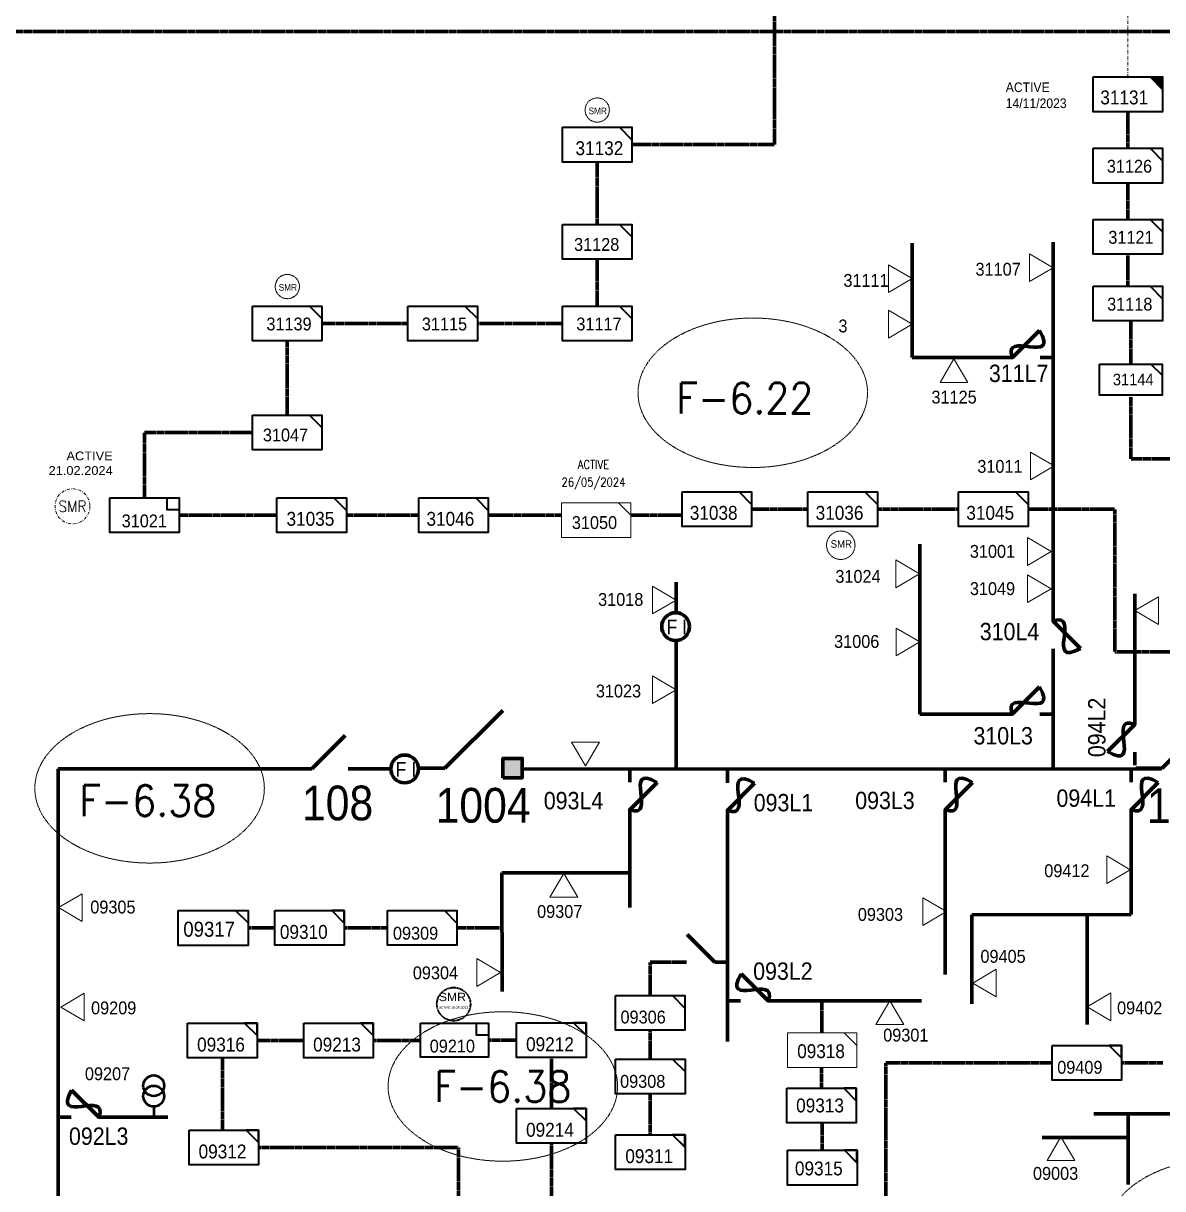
# Model space of a CAD drawing. Header units: metres. Extents: x 65984 to 144644, y -19036 to 23726.
# Drawn here: x 122622.6 to 122950.4, y 21129.1 to 21464.5 of the extents above; entities that cross this region are included whole.
import ezdxf
from ezdxf.enums import TextEntityAlignment as Align

# ---------------------------------------------------------------- set-up
doc = ezdxf.new("R2010")
doc.units = ezdxf.units.M
doc.header["$MEASUREMENT"] = 0
doc.linetypes.add('DGN Style 3', pattern=[0.013877, 0, -0.013877])
doc.linetypes.add('DGN Style 4', pattern=[1.6, 0.8, -0.4, 0, -0.4])
doc.layers.get('0').update_dxf_attribs({"color": 95, "lineweight": 40})
for name, color, linetype, lineweight in [('ABS', 7, 'Continuous', 40), ('ABS NUMBER', 112, 'Continuous', 30), ('d_fco', 5, 'Continuous', 40), ('d_fco text', 95, 'Continuous', 40), ('d_oh branch', 94, 'Continuous', 40), ('d_tf', 1, 'Continuous', 40), ('d_tf no', 6, 'Continuous', 40), ('d_tf_200', 1, 'Continuous', 40), ('d_ug cable', 95, 'Continuous', 40), ('d_unit sub', 7, 'Continuous', 40), ('EARTH FAULT INDICATOR', 95, 'Continuous', 40), ('fedr no', 95, 'Continuous', 40), ('O H MAIN FEEDER', 4, 'Continuous', 100)]:
    doc.layers.add(name, color=color, linetype=linetype, lineweight=lineweight)
doc.styles.add('NASKHF', font='naskhf.shx', dxfattribs={"height": 8})
doc.styles.get("Standard").update_dxf_attribs({"font": 'txt.shx'})
doc.styles.add('Style-Andalus', font='andlso.ttf')
doc.styles.add('Style-Arial', font='arial.ttf')
doc.styles.add('Style-ENGINEERING', font='ENGINEERING.shx')
doc.styles.add('Style-msdefault', font='msdefault.shx')
doc.styles.add('Style-simplex', font='simplex.shx')
doc.styles.add('Style-STANDARD', font='STANDARD.shx')

# ---------------------------------------------------------------- blocks, each defined once
blk = doc.blocks.new('FUSE01')
at = {"color": 0, "linetype": 'ByBlock', "lineweight": -2}
blk.add_line((0, -17.15), (0, -22.55), dxfattribs=at)
at = {"color": 0, "linetype": 'ByBlock', "lineweight": -2, "flags": 128}
blk.add_lwpolyline([(0, 0.05), (0, -5.75), (-11.2, -16.95)], dxfattribs=at)
at = {"color": 0, "linetype": 'ByBlock', "lineweight": -2}
blk.add_open_spline([(-11.2, -16.95), (3.4, -25.35), (-11.6, -1.35), (0, -5.75)], degree=3, dxfattribs=at)
blk = doc.blocks.new('TF_8')
at = {"color": 0, "linetype": 'ByBlock', "lineweight": -2}
blk.add_line((6.3, 4.95), (9.9, 1.35), dxfattribs=at)
blk.add_3dface([(-10.1, 4.95), (9.9, 4.95), (9.9, -5.05), (-10.1, -5.05)], dxfattribs=at)
blk = doc.blocks.new('TF3')
at = {"color": 0, "linetype": 'ByBlock', "lineweight": -2}
for p, q in [((11.3, 9), (18.3, 9)), ((18.3, 9), (18.3, 2))]:
    blk.add_line(p, q, dxfattribs=at)
at = {"color": 0, "linetype": 'ByBlock', "lineweight": -2, "flags": 128}
blk.add_lwpolyline([(18.3, 2), (11.3, 2), (11.3, 9)], dxfattribs=at)
at = {"color": 0, "linetype": 'ByBlock', "lineweight": -2}
blk.add_3dface([(-21.7, 9), (18.3, 9), (18.3, -11), (-21.7, -11)], dxfattribs=at)
blk = doc.blocks.new('TFU_12')
at = {"layer": 'd_tf_200', "color": 5, "linetype": 'Continuous', "lineweight": 53}
blk.add_line((0, 10), (0, 0), dxfattribs=at)
for centre in [(0, 30), (0, 20)]:
    blk.add_circle(centre, 10, dxfattribs=at)
blk = doc.blocks.new('exist.us-1000kva')
at = {"color": 0, "linetype": 'ByBlock', "lineweight": -2, "flags": 128}
blk.add_lwpolyline([(39.99, 12.92), (32.8, 20), (40, 20)], close=True, dxfattribs=at)
at = {"color": 0, "linetype": 'ByBlock', "lineweight": -2, "extrusion": (0, 0, -1)}
blk.add_solid([(-39.99, 12.92), (-32.8, 20), (-40, 20)], dxfattribs=at)
at = {"color": 0, "linetype": 'ByBlock', "lineweight": -2, "xscale": 2, "yscale": 2}
blk.add_blockref('TF_8', (20.2, 10.1), dxfattribs=at)
blk = doc.blocks.new('*U912')
at = {"layer": 'ABS', "color": 5, "linetype": 'Continuous', "lineweight": 211, "ltscale": 0.118412}
for p, q in [((-8.34, 8.15), (-15.75, 8.15)), ((-8.34, 8.15), (7.94, -8.13)), ((15.74, 8.15), (8.33, 8.15))]:
    blk.add_line(p, q, dxfattribs=at)
blk = doc.blocks.new('*U916')
at = {"layer": 'EARTH FAULT INDICATOR', "color": 5, "linetype": 'Continuous', "lineweight": 100}
blk.add_circle((0.02, 0.13), 4, dxfattribs=at)
at = {"layer": 'EARTH FAULT INDICATOR', "color": 5, "lineweight": 140, "style": 'Style-Andalus', "width": 0.9}
blk.add_text('F I', height=4.234, dxfattribs=at).set_placement((-2.61, 2.11), align=Align.TOP_LEFT)
blk = doc.blocks.new('*U980')
at = {"layer": 'ABS', "color": 7, "linetype": 'Continuous', "lineweight": 211, "ltscale": 0.176941}
for p, q in [((-8.32, 9.06), (-8.32, 16.62)), ((-8.32, 9.06), (8.3, -7.56)), ((-8.32, -16.6), (-8.32, -9.05))]:
    blk.add_line(p, q, dxfattribs=at)
blk = doc.blocks.new('ABS2_1_1')
at = {"color": 0, "linetype": 'ByBlock', "lineweight": -2, "ltscale": 500}
for q in [(-29900, 43500), (0, 0)]:
    blk.add_line((0, 13600), q, dxfattribs=at)
at = {"color": 0, "linetype": 'ByBlock', "lineweight": -2, "ltscale": 500, "flags": 128}
for points in [[(5000, 43600), (-5000, 43600), (-5000, 53600), (5000, 53600)], [(3791, 49653), (3791, 49653), (3791, 49653)]]:
    blk.add_lwpolyline(points, close=True, dxfattribs=at)
at = {"color": 0, "linetype": 'ByBlock', "lineweight": -2, "ltscale": 500}
for points in [[(5000, 43600), (-5000, 43600), (5000, 53600), (-5000, 53600)], [(3791, 49653), (3791, 49653), (3791, 49653)]]:
    blk.add_solid(points, dxfattribs=at)
blk = doc.blocks.new('TRA1_509')
at = {"layer": 'd_tf', "color": 5, "linetype": 'Continuous', "lineweight": 0, "ltscale": 0.000355616, "flags": 128}
blk.add_lwpolyline([(10.01, -17.03), (0.01, -0.03), (-9.99, -17.03)], close=True, dxfattribs=at)
blk = doc.blocks.new('TRA1_508')
at = {"layer": 'd_tf', "color": 5, "linetype": 'Continuous', "lineweight": 0, "ltscale": 0.000355616, "xscale": 1.000046564039523, "yscale": 1.000046564039523, "zscale": 1.000046564039523, "rotation": 180}
blk.add_blockref('TRA1_509', (0, 0), dxfattribs=at)
blk = doc.blocks.new('TRA1_507')
at = {"layer": 'd_tf', "color": 206, "linetype": 'Continuous', "lineweight": 0, "ltscale": 0.000355616, "extrusion": (0, 0, -1), "flags": 128}
blk.add_lwpolyline([(-10.03, -16.99), (-0.03, 0.01), (9.97, -16.99)], close=True, dxfattribs=at)
blk = doc.blocks.new('TRA1_506')
at = {"layer": 'd_tf', "color": 206, "linetype": 'Continuous', "lineweight": 0, "ltscale": 0.000355616, "xscale": 1.000046564039522, "yscale": 1.000046564039522, "zscale": 1.000046564039522, "rotation": 180}
blk.add_blockref('TRA1_507', (0, 0), dxfattribs=at)
blk = doc.blocks.new('*U2050')
at = {"layer": 'd_unit sub', "color": 206, "linetype": 'Continuous', "lineweight": 40, "flags": 128}
blk.add_lwpolyline([(6.38, 5.02), (9.98, 5.02), (9.98, 1.42)], close=True, dxfattribs=at)
at = {"layer": 'd_unit sub', "color": 206, "linetype": 'Continuous', "lineweight": 40, "xscale": 0.999671859597321, "yscale": 0.999671859597321, "zscale": 0.2499179648993302, "rotation": 359.9999999999999}
blk.add_blockref('TF_8', (0.08, 0.07), dxfattribs=at)
blk = doc.blocks.new('*U2222')
at = {"layer": 'd_unit sub', "color": 5, "linetype": 'Continuous', "lineweight": 40, "flags": 128}
blk.add_lwpolyline([(6.4, 5), (9.99, 1.4), (9.99, 5)], close=True, dxfattribs=at)
at = {"layer": 'd_unit sub', "color": 5, "linetype": 'Continuous', "lineweight": 40, "xscale": 0.999671859597321, "yscale": 0.999671859597321, "zscale": 0.2499179648993302, "rotation": 359.9999999999999}
blk.add_blockref('TF_8', (0.1, 0.05), dxfattribs=at)
blk = doc.blocks.new('*U2237')
at = {"layer": 'd_unit sub', "color": 2, "linetype": 'Continuous', "lineweight": 40, "flags": 128}
blk.add_lwpolyline([(6.38, 5.02), (9.98, 5.02), (9.98, 1.42)], close=True, dxfattribs=at)
at = {"layer": 'd_unit sub', "color": 2, "linetype": 'Continuous', "lineweight": 40, "xscale": 0.999671859597321, "yscale": 0.999671859597321, "zscale": 0.2499179648993302, "rotation": 359.9999999999999}
blk.add_blockref('TF_8', (0.08, 0.07), dxfattribs=at)
blk = doc.blocks.new('*U2241')
at = {"layer": 'd_unit sub', "color": 5, "linetype": 'Continuous', "lineweight": 40, "flags": 128}
blk.add_lwpolyline([(6.4, 5), (9.99, 1.4), (9.99, 5)], close=True, dxfattribs=at)
at = {"layer": 'd_unit sub', "color": 5, "linetype": 'Continuous', "lineweight": 40, "xscale": 0.999671859597321, "yscale": 0.999671859597321, "zscale": 0.2499179648993302, "rotation": 359.9999999999999}
blk.add_blockref('TF_8', (0.1, 0.05), dxfattribs=at)
blk = doc.blocks.new('*U2672')
at = {"layer": 'd_unit sub', "color": 1, "linetype": 'Continuous', "lineweight": 40, "flags": 128}
blk.add_lwpolyline([(6.4, 5), (9.99, 1.4), (9.99, 5)], close=True, dxfattribs=at)
at = {"layer": 'd_unit sub', "color": 1, "linetype": 'Continuous', "lineweight": 40, "xscale": 0.999671859597321, "yscale": 0.999671859597321, "zscale": 0.2499179648993302, "rotation": 359.9999999999999}
blk.add_blockref('TF_8', (0.1, 0.05), dxfattribs=at)
blk = doc.blocks.new('TRA1_899')
at = {"layer": 'd_tf', "color": 214, "linetype": 'Continuous', "lineweight": 0, "ltscale": 0.000355616, "flags": 128}
blk.add_lwpolyline([(9.99, -16.96), (-0.01, 0.04), (-10.01, -16.96)], close=True, dxfattribs=at)
blk = doc.blocks.new('TRA1_898')
at = {"layer": 'd_tf', "color": 214, "linetype": 'Continuous', "lineweight": 0, "ltscale": 0.000355616, "xscale": 1.000046564039523, "yscale": 1.000046564039523, "zscale": 1.000046564039523, "rotation": 180}
blk.add_blockref('TRA1_899', (0, 0), dxfattribs=at)
blk = doc.blocks.new('*U3828')
at = {"color": 2, "linetype": 'DGN Style 3'}
blk.add_circle((0, 0), 40.1, dxfattribs=at)
at = {"color": 1, "style": 'Style-ENGINEERING', "width": 1.09375}
blk.add_text('SMR', height=20.04, dxfattribs=at).set_placement((29.5, 7.3), align=Align.RIGHT)
at = {"color": 7, "true_color": 0xffffff, "insert": (-35.1, -5.1), "char_height": 5.833, "width": 324.554, "attachment_point": 1}
blk.add_mtext('\\fCalibri|b0|i0|c178178|p39;ACTIVE 18.09.2023\\P', dxfattribs=at)
blk = doc.blocks.new('*U3932')
at = {"layer": 'd_unit sub', "color": 5, "linetype": 'Continuous', "lineweight": 13, "flags": 128}
blk.add_lwpolyline([(6.4, 5), (9.99, 1.4), (9.99, 5)], close=True, dxfattribs=at)
at = {"layer": 'd_unit sub', "color": 5, "linetype": 'Continuous', "lineweight": 13, "xscale": 0.9996718595973207, "yscale": 0.9996718595973207, "zscale": 0.1330816880380529, "rotation": 359.9999999999999}
blk.add_blockref('TF_8', (0.1, 0.05), dxfattribs=at)

msp = doc.modelspace()

# ---------------------------------------------------------------- linework, layer by layer
at = {"layer": 'd_oh branch', "color": 206, "linetype": 'Continuous', "lineweight": 100}
for p, q in [((122878.29, 21368.25), (122878.29, 21401.18)), ((122903.09, 21368.25), (122878.29, 21368.25))]:
    msp.add_line(p, q, dxfattribs=at)
at = {"layer": 'd_oh branch', "color": 5, "linetype": 'Continuous', "lineweight": 100}
for p, q in [((122918.89, 21401.53), (122918.89, 21296.48)), ((122880.54, 21265.67), (122880.54, 21314.54)), ((122810.41, 21303.67), (122810.41, 21294.86)), ((122942.39, 21265.07), (122942.39, 21300.25)), ((122810.41, 21286.86), (122810.41, 21249.91)), ((122918.89, 21280.66), (122918.89, 21249.91)), ((122880.54, 21265.67), (122905.08, 21265.67)), ((122797.08, 21234.09), (122797.09, 21210.02)), ((122825.15, 21233.9), (122825.15, 21171.45)), ((122887.86, 21234.11), (122887.86, 21190.76)), ((122941.3, 21234.09), (122941.31, 21207.97)), ((122760.29, 21220.01), (122760.31, 21185.83)), ((122783.81, 21220.01), (122760.29, 21220.01)), ((122797.13, 21220.02), (122783.81, 21220.01)), ((122941.31, 21207.97), (122895.45, 21207.93)), ((122895.45, 21207.93), (122895.45, 21182.31)), ((122928.69, 21207.94), (122928.69, 21176.34)), ((122840.97, 21183.13), (122881.01, 21183.13)), ((122648.37, 21149.65), (122664.1, 21149.65))]:
    msp.add_line(p, q, dxfattribs=at)
at = {"layer": 'd_oh branch', "color": 214, "linetype": 'Continuous', "lineweight": 100}
for p, q in [((122961.11, 21150.64), (122930.59, 21150.62)), ((122940.51, 21150.47), (122940.51, 21130.33)), ((122915.69, 21143.81), (122940.51, 21143.81))]:
    msp.add_line(p, q, dxfattribs=at)
at = {"layer": 'd_ug cable', "color": 2, "linetype": 'DGN Style 3', "lineweight": 100}
for p, q in [((122940.41, 21439.02), (122940.41, 21428.49)), ((122940.41, 21408.03), (122940.41, 21418.49)), ((122940.41, 21388.8), (122940.41, 21398.03)), ((122941.27, 21366.43), (122941.27, 21378.82))]:
    msp.add_line(p, q, dxfattribs=at)
at = {"layer": 'd_ug cable', "color": 206, "linetype": 'DGN Style 3', "lineweight": 100}
for p, q in [((122787.67, 21424.55), (122787.67, 21406.61)), ((122787.67, 21396.62), (122787.67, 21383.09)), ((122698.48, 21351.72), (122698.48, 21373.09)), ((122832.12, 21324.63), (122848.34, 21324.63)), ((122667.44, 21322.91), (122695.52, 21322.91)), ((122715.52, 21322.91), (122736.36, 21322.91)), ((122756.36, 21322.91), (122777.4, 21322.91)), ((122797.39, 21322.91), (122812.13, 21322.91))]:
    msp.add_line(p, q, dxfattribs=at)
at = {"layer": 'd_ug cable', "color": 5, "linetype": 'DGN Style 3', "lineweight": 106}
for p, q in [((122694.86, 21204.13), (122687.26, 21204.13)), ((122714.89, 21204.15), (122727.34, 21204.15)), ((122747.33, 21204.15), (122760.28, 21204.17)), ((122852.31, 21173.92), (122852.36, 21183.13)), ((122802.94, 21174.69), (122802.96, 21166.4)), ((122756.42, 21171.83), (122764.51, 21171.83)), ((122774.5, 21152.21), (122774.5, 21166.84)), ((122852.22, 21158), (122852.26, 21163.94)), ((122802.96, 21144.62), (122802.96, 21156.41)), ((122852.45, 21140.15), (122852.45, 21148)), ((122774.5, 21126.67), (122774.5, 21142.21))]:
    msp.add_line(p, q, dxfattribs=at)
at = {"layer": 'd_ug cable', "color": 1, "linetype": 'DGN Style 3', "lineweight": 100}
msp.add_line((122938.58, 21165.34), (122950.41, 21165.34), dxfattribs=at)
at = {"layer": 'd_ug cable', "color": 3, "linetype": 'DGN Style 3', "lineweight": 100, "flags": 128}
msp.add_lwpolyline([(122605.49, 21997.89), (122605.49, 21462.15), (123333.11, 21462.15), (123333.11, 21409.89)], dxfattribs=at)
at = {"layer": 'd_ug cable', "color": 206, "linetype": 'DGN Style 3', "lineweight": 100, "flags": 128}
for points in [[(122797.67, 21429.55), (122838.68, 21429.55), (122838.68, 21548.94), (122874.85, 21548.94)], [(122733.23, 21378.09), (122708.48, 21378.12)], [(122777.67, 21378.09), (122753.22, 21378.1)], [(122657.45, 21327.9), (122657.45, 21346.72), (122688.48, 21346.72)], [(122868.34, 21324.63), (122891.71, 21324.63)], [(122911.7, 21324.63), (122936.63, 21324.63), (122936.63, 21283.6), (122966.19, 21283.6)]]:
    msp.add_lwpolyline(points, dxfattribs=at)
at = {"layer": 'd_ug cable', "color": 2, "linetype": 'DGN Style 4', "lineweight": 0, "flags": 128}
msp.add_lwpolyline([(124492.72, 20416.07), (124492.72, 20763.18), (124492.72, 20763.35), (123758.05, 20763.35), (123758.05, 21469.21), (122940.41, 21469.21), (122940.41, 21449.02)], dxfattribs=at)
at = {"layer": 'd_ug cable', "color": 2, "linetype": 'DGN Style 3', "lineweight": 100, "flags": 128}
msp.add_lwpolyline([(122965.85, 21339.11), (122941.28, 21339.11), (122941.28, 21356.98)], dxfattribs=at)
at = {"layer": 'd_ug cable', "color": 5, "linetype": 'DGN Style 3', "lineweight": 106, "flags": 128}
for points in [[(122802.94, 21184.68), (122802.94, 21194.3), (122811.54, 21194.3)], [(122703.23, 21171.73), (122689.83, 21171.73)], [(122736.83, 21171.73), (122723.23, 21171.73)], [(122679.84, 21145.96), (122679.84, 21166.74)], [(122747.8, 21117.32), (122747.8, 21140.96), (122690.27, 21140.96)]]:
    msp.add_lwpolyline(points, dxfattribs=at)
at = {"layer": 'd_ug cable', "color": 1, "linetype": 'DGN Style 3', "lineweight": 100, "flags": 128}
msp.add_lwpolyline([(122870.75, 21110.91), (122870.75, 21165.34), (122918.58, 21165.34)], dxfattribs=at)
at = {"layer": 'd_ug cable', "color": 1, "linetype": 'DGN Style 3', "lineweight": 13}
for centre in [(122787.7, 21439.5), (122698.53, 21388.71)]:
    msp.add_circle(centre, 3.49, dxfattribs=at)
at = {"layer": 'd_ug cable', "color": 2, "linetype": 'DGN Style 4', "lineweight": 13}
msp.add_circle((122636.7, 21325.47), 5.03, dxfattribs=at)
at = {"layer": 'd_ug cable', "color": 2, "linetype": 'DGN Style 3', "lineweight": 13}
msp.add_circle((122857.78, 21314.27), 4.1, dxfattribs=at)
at = {"layer": 'fedr no', "color": 82, "linetype": 'DGN Style 3', "lineweight": 13, "true_color": 0x1dc70e}
for centre in [(122832.46, 21358.15), (122658.89, 21244.31), (122760.54, 21158.51), (122967.04, 21116.08)]:
    msp.add_ellipse(centre, major_axis=(33.02, 0), ratio=0.651175, dxfattribs=at)
at = {"layer": 'O H MAIN FEEDER', "color": 5, "lineweight": 211, "ltscale": 0.426762}
for p, q in [((122701.23, 21249.91), (122632.55, 21249.91)), ((122632.55, 21249.91), (122632.55, 20959.61)), ((122728.29, 21249.91), (122720.38, 21249.91)), ((122950.04, 21249.89), (122766.12, 21249.85))]:
    msp.add_line(p, q, dxfattribs=at)

# ---------------------------------------------------------------- block references
at = {"color": 1, "xscale": 0.12, "yscale": 0.12, "zscale": 0.12}
msp.add_blockref('*U3828', (122746.39, 21182.2), dxfattribs=at)
at = {"layer": 'ABS', "color": 7, "linetype": 'Continuous', "lineweight": 211, "ltscale": 0.829472, "xscale": 0.000555747191877611, "yscale": 0.000555747191877611, "zscale": 0.0003680335276451397, "rotation": 269.9999999999997}
for p in [(122736.33, 21250.13), (122942.7, 21250.12)]:
    msp.add_blockref('ABS2_1_1', p, dxfattribs=at)
at = {"layer": 'ABS', "color": 7, "linetype": 'Continuous', "lineweight": 211, "ltscale": 0.176941, "xscale": 0.5763376204863798, "yscale": 0.5763376204863798, "zscale": 0.5763376204863798, "rotation": 90}
msp.add_blockref('*U980', (122710.81, 21254.7), dxfattribs=at)
at = {"layer": 'ABS', "color": 5, "linetype": 'Continuous', "lineweight": 211, "ltscale": 0.118412, "xscale": 0.4899999999999999, "yscale": 0.4899999999999999, "zscale": 0.4899999999999999, "rotation": 179.9999999999999}
msp.add_blockref('*U912', (122817.44, 21198.29), dxfattribs=at)
at = {"layer": 'd_fco', "color": 206, "linetype": 'Continuous', "lineweight": 100, "xscale": 0.7, "yscale": -0.7, "zscale": 0.2499179648993302, "rotation": 270}
msp.add_blockref('FUSE01', (122903.13, 21368.25), dxfattribs=at)
at = {"layer": 'd_fco', "color": 5, "linetype": 'Continuous', "lineweight": 100, "xscale": 0.7, "zscale": 0.2499179648993302}
for p, yscale, rotation in [((122918.89, 21296.45), -0.7, 180), ((122903.1, 21265.67), -0.7, 270), ((122942.39, 21266.75), 0.7, 359.9999999999999), ((122797.08, 21234.12), 0.7, 180), ((122825.15, 21233.93), 0.7, 180), ((122887.86, 21234.12), 0.7, 180), ((122941.3, 21234.12), 0.7, 180), ((122840.94, 21183.13), 0.7, 270), ((122648.33, 21149.65), 0.7, 269.9999999999999)]:
    msp.add_blockref('FUSE01', p, dxfattribs=dict(at, yscale=yscale, rotation=rotation))
at = {"layer": 'd_tf', "color": 206, "linetype": 'Continuous', "lineweight": 0, "ltscale": 0.000355616, "xscale": 0.4, "yscale": 0.4, "zscale": 0.4}
for p, rotation in [((122918.89, 21394.13), 89.99999999999997), ((122878.34, 21391.02), 89.99999999999997), ((122878.34, 21377.9), 89.99999999999997), ((122890.34, 21367.88), 180)]:
    msp.add_blockref('TRA1_506', p, dxfattribs=dict(at, rotation=rotation))
at = {"layer": 'd_tf', "color": 5, "linetype": 'Continuous', "lineweight": 0, "ltscale": 0.000355616, "extrusion": (0, 0, -1)}
for p, xscale, yscale, zscale, rotation in [((-122919.18, 21337.07), 0.4000000000000001, 0.4000000000000001, 0.4000000000000001, 269.9220023749143), ((-122810.41, 21298.48), 0.4, 0.4, 0.4, 270), ((-122941.11, 21220.89), 0.4, 0.4, 0.4, 269.9999999999999), ((-122759.91, 21191.3), 0.4, 0.4, 0.4, 270)]:
    msp.add_blockref('TRA1_508', p, dxfattribs=dict(at, xscale=xscale, yscale=yscale, zscale=zscale, rotation=rotation))
at = {"layer": 'd_tf', "color": 5, "linetype": 'Continuous', "lineweight": 0, "ltscale": 0.000355616, "xscale": 0.4, "yscale": 0.4, "zscale": 0.4}
for p, rotation in [((122918.36, 21312.48), 89.99999999999997), ((122880.48, 21306.03), 89.99999999999997), ((122918.36, 21301.76), 89.99999999999997), ((122942.39, 21295.46), 270), ((122880.5, 21286.44), 89.99999999999997), ((122810.42, 21272.68), 89.99999999999997), ((122784.34, 21250.74), 359.9999999999999), ((122778.07, 21219.79), 180), ((122632.66, 21209.98), 270), ((122888.21, 21208.84), 89.99999999999997), ((122895.73, 21188.26), 270), ((122633.29, 21181.36), 270), ((122871.9, 21183.16), 180), ((122928.69, 21181.42), 270)]:
    msp.add_blockref('TRA1_508', p, dxfattribs=dict(at, rotation=rotation))
at = {"layer": 'd_tf', "color": 214, "linetype": 'Continuous', "lineweight": 0, "ltscale": 0.000355616, "xscale": 0.4, "yscale": 0.4, "zscale": 0.4, "rotation": 180}
msp.add_blockref('TRA1_898', (122921.15, 21143.97), dxfattribs=at)
at = {"layer": 'd_tf no', "color": 2, "linetype": 'Continuous', "lineweight": 13, "xscale": 0.999671859597321, "yscale": 0.999671859597321, "zscale": 0.2499179648993302}
msp.add_blockref('TF_8', (122787.5, 21321.56), dxfattribs=at)
at = {"layer": 'd_tf_200', "color": 5, "linetype": 'Continuous', "lineweight": 53, "xscale": 0.3, "yscale": 0.3, "zscale": 0.3, "rotation": 359.9999999999998}
msp.add_blockref('TFU_12', (122660.08, 21149.73), dxfattribs=at)
at = {"layer": 'd_unit sub', "color": 2, "linetype": 'Continuous', "lineweight": 40}
for name, p, xscale, yscale, zscale in [('exist.us-1000kva', (122930.41, 21439.02), 0.4998359297978459, 0.4998359297978459, 0.4267622666565712), ('TF_8', (122940.51, 21423.54), 0.999671859597321, 0.999671859597321, 0.2499179648993302), ('TF_8', (122940.51, 21403.08), 0.999671859597321, 0.999671859597321, 0.2499179648993302), ('TF_8', (122940.51, 21383.85), 0.999671859597321, 0.999671859597321, 0.2499179648993302), ('TF_8', (122941.36, 21361.97), 0.8997046736375889, 0.8997046736375889, 0.2249261684093972), ('TF3', (122658.3, 21323.41), 0.4993753659812648, 0.4993753659812648, 0.1639711767704507)]:
    msp.add_blockref(name, p, dxfattribs=dict(at, xscale=xscale, yscale=yscale, zscale=zscale))
at = {"layer": 'd_unit sub', "color": 206, "linetype": 'Continuous', "lineweight": 40}
for p in [(122787.69, 21429.53), (122787.69, 21401.59), (122698.5, 21378.07), (122705.54, 21322.89), (122746.38, 21322.89), (122822.15, 21324.61), (122901.72, 21324.61)]:
    msp.add_blockref('*U2050', p, dxfattribs=at)
at = {"layer": 'd_unit sub', "color": 206, "linetype": 'Continuous', "lineweight": 40, "xscale": 0.999671859597321, "yscale": 0.999671859597321, "zscale": 0.2499179648993302}
for p in [(122743.33, 21378.14), (122787.77, 21378.14), (122698.58, 21346.77)]:
    msp.add_blockref('TF_8', p, dxfattribs=at)
at = {"layer": 'd_unit sub', "color": 2, "linetype": 'Continuous', "lineweight": 40}
msp.add_blockref('*U2237', (122858.36, 21324.61), dxfattribs=at)
at = {"layer": 'd_unit sub', "color": 5, "linetype": 'Continuous', "lineweight": 40, "rotation": 359.9999999999999}
for p, xscale, yscale, zscale in [((122677.3, 21204.2), 1.005817222279575, 1.005817222279575, 0.2249261684093972), ((122737.44, 21204.2), 0.999671859597321, 0.999671859597321, 0.2499179648993302), ((122803.06, 21161.45), 0.999671859597321, 0.999671859597321, 0.2499179648993302)]:
    msp.add_blockref('TF_8', p, dxfattribs=dict(at, xscale=xscale, yscale=yscale, zscale=zscale))
at = {"layer": 'd_unit sub', "color": 5, "linetype": 'Continuous', "lineweight": 40}
for name, p in [('*U2222', (122704.89, 21204.15)), ('*U2222', (122679.84, 21171.74)), ('*U2222', (122713.23, 21171.74)), ('*U2222', (122774.5, 21171.84)), ('*U2241', (122852.23, 21153)), ('*U2222', (122774.5, 21147.21)), ('*U2222', (122680.27, 21140.96)), ('*U2241', (122802.96, 21139.62)), ('*U2241', (122852.46, 21135.15))]:
    msp.add_blockref(name, p, dxfattribs=at)
at = {"layer": 'd_unit sub', "color": 5, "linetype": 'Continuous', "lineweight": 40, "xscale": 0.999671859597321, "yscale": 0.999671859597321, "zscale": 0.2499179648993302}
msp.add_blockref('TF_8', (122803.04, 21179.73), dxfattribs=at)
at = {"layer": 'd_unit sub', "color": 2, "linetype": 'Continuous', "lineweight": 40, "xscale": 0.4897227911351509, "yscale": 0.4897227911351509, "zscale": 0.1639711767704507, "rotation": 359.9999999999999}
msp.add_blockref('TF3', (122747.46, 21172.32), dxfattribs=at)
at = {"layer": 'd_unit sub', "color": 5, "linetype": 'Continuous', "lineweight": 13, "xscale": 0.9980084799201512, "yscale": 0.9980084799201512, "zscale": 0.9980084799201512, "rotation": 359.9999999999999}
msp.add_blockref('*U3932', (122852.4, 21168.93), dxfattribs=at)
at = {"layer": 'd_unit sub', "color": 1, "linetype": 'Continuous', "lineweight": 40}
msp.add_blockref('*U2672', (122928.58, 21165.34), dxfattribs=at)
at = {"layer": 'EARTH FAULT INDICATOR', "color": 5, "linetype": 'Continuous', "lineweight": 100}
for p in [(122810.23, 21290.73), (122732.26, 21249.77)]:
    msp.add_blockref('*U916', p, dxfattribs=at)

# ---------------------------------------------------------------- texts
at = {"color": 4, "insert": (122648.27, 21334.48), "char_height": 2.5192, "attachment_point": 9}
msp.add_mtext('\\FENGINEERING;\\H1x;\\W1.09375;ACTIVE\\P21.02.2024', dxfattribs=at)
at = {"layer": 'ABS NUMBER', "color": 7, "lineweight": 140, "style": 'Style-Arial', "width": 0.88}
for s, p in [('108', (122702.73, 21245.1)), ('1004', (122741.19, 21244.43)), ('1005', (122945.86, 21244.29))]:
    msp.add_text(s, height=10, dxfattribs=at).set_placement(p, align=Align.TOP_LEFT)
at = {"layer": 'd_fco text', "color": 206, "linetype": 'Continuous', "lineweight": 70, "style": 'Style-msdefault', "width": 0.92}
msp.add_text('311L7', height=5, dxfattribs=at).set_placement((122900.41, 21366.23), align=Align.TOP_LEFT)
at = {"layer": 'd_fco text', "color": 5, "linetype": 'Continuous', "lineweight": 70, "style": 'Style-msdefault', "width": 0.92}
for s, p in [('310L4', (122897.78, 21291.93)), ('310L3', (122895.96, 21261.94)), ('093L3', (122861.94, 21243.33)), ('094L1', (122919.85, 21243.99))]:
    msp.add_text(s, height=5, dxfattribs=at).set_placement(p, align=Align.TOP_LEFT)
for s, rotation, p in [('094L2', 90, (122928.95, 21253.28)), ('093L4', 0.039, (122772.32, 21243.27)), ('093L1', 0.039, (122832.73, 21242.69)), ('093L2', 0.039, (122832.57, 21194.2)), ('092L3', 0.039, (122635.69, 21146.7))]:
    msp.add_text(s, height=5, rotation=rotation, dxfattribs=at).set_placement(p, align=Align.TOP_LEFT)
at = {"layer": 'd_tf no', "color": 2, "lineweight": 40, "style": 'Style-msdefault', "width": 0.925}
msp.add_text('31131', height=4, dxfattribs=at).set_placement((122932.47, 21445.14), align=Align.TOP_LEFT)
at = {"layer": 'd_tf no', "color": 206, "linetype": 'Continuous', "lineweight": 40, "style": 'Style-msdefault'}
for s, height, width, p in [('31132', 4, 0.925, (122781.44, 21430.53)), ('31128', 3.7, 0.945946, (122781.03, 21402.68)), ('31107', 3.7, 0.945946, (122896.55, 21395.54)), ('31111', 3.7, 0.945946, (122858.54, 21392.33)), ('31139', 3.7, 0.945946, (122692.5, 21379.79)), ('31115', 3.7, 0.945946, (122737.24, 21379.79)), ('31117', 3.7, 0.945946, (122781.69, 21379.79)), ('3', 3.7, 0.945946, (122857.11, 21379.22)), ('31125', 3.7, 0.945946, (122883.88, 21358.75)), ('31047', 3.7, 0.945946, (122691.49, 21347.85)), ('31035', 4, 0.925, (122698.29, 21323.87)), ('31046', 4, 0.925, (122738.56, 21323.87)), ('31038', 4, 0.925, (122814.33, 21325.59)), ('31045', 4, 0.925, (122893.91, 21325.59))]:
    msp.add_text(s, height=height, dxfattribs=dict(at, width=width)).set_placement(p, align=Align.TOP_LEFT)
at = {"layer": 'd_tf no', "color": 2, "linetype": 'Continuous', "lineweight": 40, "style": 'Style-msdefault'}
for s, height, width, p in [('31126', 3.7, 0.945946, (122934.34, 21425.19)), ('31121', 3.7, 0.945946, (122934.77, 21404.73)), ('31118', 3.7, 0.945946, (122934.43, 21385.5)), ('31144', 3.33, 0.945946, (122936.08, 21363.62)), ('31036', 4, 0.925, (122850.55, 21325.59)), ('09210', 3.7, 0.945946, (122739.5, 21171.99))]:
    msp.add_text(s, height=height, dxfattribs=dict(at, width=width)).set_placement(p, align=Align.TOP_LEFT)
at = {"layer": 'd_tf no', "color": 5, "linetype": 'Continuous', "lineweight": 40, "style": 'Style-msdefault', "width": 0.945946}
msp.add_text('31011', height=3.7, dxfattribs=at).set_placement((122910.09, 21338.81), align=Align.TOP_RIGHT)
at = {"layer": 'd_tf no', "color": 1, "linetype": 'Continuous', "lineweight": 13, "ltscale": 0.81, "style": 'Style-simplex', "width": 0.909091}
msp.add_text('SMR', height=3.205, dxfattribs=at).set_placement((122636.7, 21325.46), align=Align.MIDDLE_CENTER)
at = {"layer": 'd_tf no', "color": 121, "linetype": 'Continuous', "lineweight": 40, "style": 'Style-msdefault', "width": 0.945946}
msp.add_text('31021', height=3.7, dxfattribs=at).set_placement((122650.86, 21323.12), align=Align.TOP_LEFT)
at = {"layer": 'd_tf no', "color": 2, "linetype": 'Continuous', "lineweight": 13, "style": 'Style-msdefault', "width": 0.945946}
msp.add_text('31050', height=3.7, dxfattribs=at).set_placement((122780.4, 21322.64), align=Align.TOP_LEFT)
at = {"layer": 'd_tf no', "color": 1, "linetype": 'Continuous', "lineweight": 40, "style": 'Style-msdefault', "width": 0.945946}
for s, height, p in [('SMR', 2.185, (122854.87, 21315.72)), ('09409', 3.7, (122920.07, 21165.88))]:
    msp.add_text(s, height=height, dxfattribs=at).set_placement(p, align=Align.TOP_LEFT)
at = {"layer": 'd_tf no', "color": 5, "linetype": 'Continuous', "lineweight": 40, "style": 'Style-msdefault'}
for s, height, width, p in [('31001', 3.7, 0.945946, (122894.93, 21314.35)), ('31024', 3.7, 0.945946, (122856.22, 21307.15)), ('31049', 3.7, 0.945946, (122894.93, 21303.63)), ('31018', 3.7, 0.945946, (122787.95, 21300.52)), ('31006', 3.7, 0.945946, (122855.86, 21288.43)), ('31023', 3.7, 0.945946, (122787.31, 21274.17)), ('09412', 3.7, 0.945946, (122916.34, 21222.45)), ('09305', 3.7, 0.945946, (122641.82, 21212)), ('09307', 3.7, 0.945946, (122770.4, 21210.72)), ('09303', 3.7, 0.945946, (122862.69, 21209.87)), ('09317', 4.319, 0.925, (122668.59, 21205.93)), ('09310', 4, 0.925, (122696.38, 21204.99)), ('09309', 3.7, 0.945946, (122728.92, 21204.46)), ('09405', 3.7, 0.945946, (122897.97, 21197.81)), ('09304', 3.7, 0.945946, (122734.64, 21193.07)), ('09209', 3.7, 0.945946, (122642.05, 21182.97)), ('09402', 3.7, 0.945946, (122937.28, 21182.99)), ('09306', 3.7, 0.945946, (122794.4, 21180.34)), ('09316', 4, 0.925, (122672.56, 21172.57)), ('09213', 4, 0.925, (122705.95, 21172.57)), ('09212', 4, 0.925, (122767.22, 21172.67)), ('09301', 3.7, 0.945946, (122869.99, 21175.15)), ('09207', 3.7, 0.945946, (122640.28, 21164.02)), ('09308', 3.7, 0.945946, (122794.28, 21161.83)), ('09313', 4, 0.925, (122844.94, 21155.05)), ('09214', 4, 0.925, (122767.22, 21148.05)), ('09312', 4, 0.925, (122672.99, 21141.8)), ('09311', 4, 0.925, (122795.78, 21140.46)), ('09315', 4, 0.925, (122844.59, 21136.92))]:
    msp.add_text(s, height=height, dxfattribs=dict(at, width=width)).set_placement(p, align=Align.TOP_LEFT)
at = {"layer": 'd_tf no', "color": 5, "linetype": 'Continuous', "lineweight": 13, "style": 'Style-msdefault', "width": 0.925}
msp.add_text('09318', height=3.986, dxfattribs=at).set_placement((122845.25, 21170.66), align=Align.TOP_LEFT)
at = {"layer": 'd_tf no', "color": 214, "linetype": 'Continuous', "lineweight": 40, "style": 'Style-msdefault', "width": 0.945946}
msp.add_text('09003 ', height=3.7, dxfattribs=at).set_placement((122913.09, 21135.35), align=Align.TOP_LEFT)
at = {"layer": 'd_tf no', "color": 121, "linetype": 'Continuous', "lineweight": 40, "insert": (122905.25, 21447.45), "char_height": 2.768, "attachment_point": 1, "style": 'NASKHF'}
msp.add_mtext('\\Fmsdefault;\\H1x;\\W0.945946;ACTIVE\\P14/11/2023', dxfattribs=at)
at = {"layer": 'd_tf no', "color": 2, "lineweight": 13, "char_height": 1.9107, "attachment_point": 1, "style": 'NASKHF'}
for insert in [(122785.23, 21440.22), (122696.05, 21389.43)]:
    msp.add_mtext('\\Fmsdefault;\\H1x;\\W0.925;SMR\\P', dxfattribs=dict(at, insert=insert))
at = {"layer": 'd_tf no', "color": 111, "linetype": 'Continuous', "lineweight": 13, "insert": (122786.62, 21334.55), "char_height": 2.5335, "attachment_point": 5, "line_spacing_factor": 1.2, "style": 'Style-STANDARD'}
msp.add_mtext('\\H1x;\\W0.909091;ACTIVE\\P26/05/2024', dxfattribs=at)
at = {"layer": 'fedr no', "color": 6, "linetype": 'Continuous', "lineweight": 40, "char_height": 8.852, "attachment_point": 5, "style": 'Style-STANDARD'}
for s, insert in [('F-6.22\\P', (122830.2, 21356.59)), ('F-6.38\\P', (122658.38, 21240.76)), ('F-6.38\\P', (122760.54, 21158.51))]:
    msp.add_mtext(s, dxfattribs=dict(at, insert=insert))

doc.saveas('drawing.dxf')
